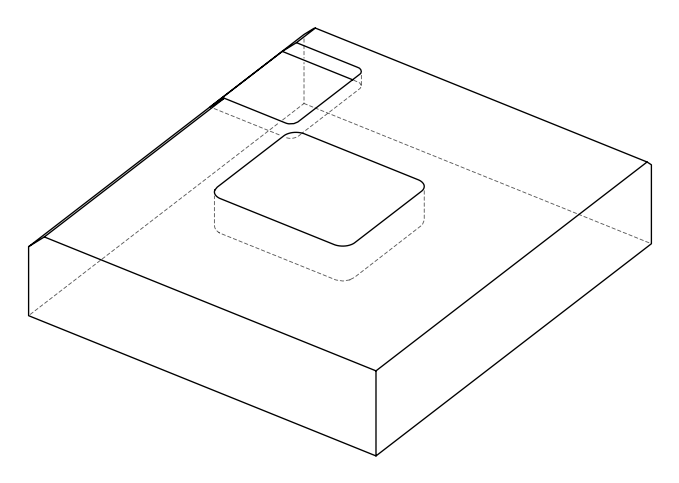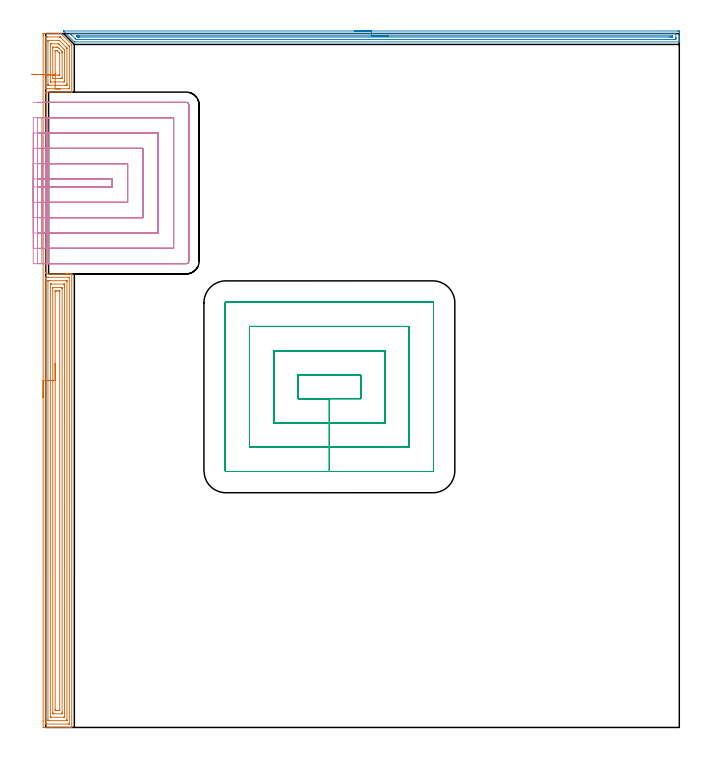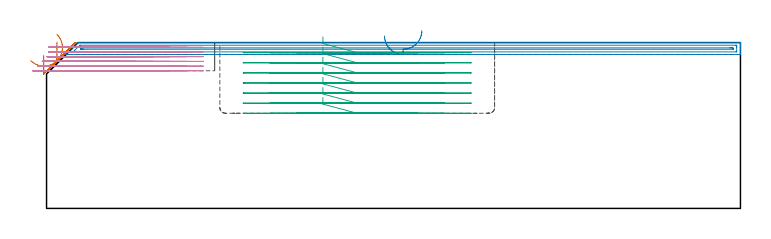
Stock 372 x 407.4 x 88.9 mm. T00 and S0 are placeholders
(PLAN: 4 operations, 2 tool changes, 58.1 min)
(1 AREA_MILL | FG_CHAMFER_SURFACE | UGT0205_001 | 15.9 min | 55416 mm3)
(2 AREA_MILL_1 | FG_CHAMFER_SURFACE_1 | UGT0205_001 | 8.77 min | 7311 mm3)
(3 MILL_RECTANGULAR_POCKET | POCKET_RECTANGULAR_STRAIGHT | NXT0201_007 | Follow Part, ap 6.25, ae 75% | 16.81 min | 687869 mm3)
(4 MILL_SLOT | SLOT_PARTIAL_RECTANGULAR | NXT0201_011 | Follow Part, ap 3, ae 75% | 16.65 min | 131976 mm3)
(TOOL UGT0205_001 | Chamfer Mill 20 x 3 x 45 deg. | D20 FL50 Z2)
(TOOL NXT0201_007 | ENDMILL 25mm [R216.25-25050GCK54P 1620] | D25 R3 FL54 Z5)
(TOOL NXT0201_011 | ENDMILL 12mm [2P460-1200-NA 1630] | D12 FL38 Z6)
(OP 1 AREA_MILL)
G17 G21 G94 G90
T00 M6
G54
G17 G0 G90 X-1.5 Y193.7 S1061 M3
G43 Z98.9 H0
Z82.1
G94 G1 Y193.738 Z81.228 F250.
Y193.852 Z80.363
Y194.041 Z79.512
Y194.303 Z78.68
Y194.637 Z77.874
Y195.04 Z77.1
Y195.509 Z76.364
Y196.04 Z75.672
Y196.629 Z75.029
Y197.272 Z74.44
Y197.964 Z73.908
Y198.7 Z73.44
Y199.474 Z73.037
Y200.28 Z72.703
Y201.112 Z72.441
Y201.964 Z72.252
Y202.829 Z72.138
Y203.7 Z72.1
Y406.365
X-1.499 Y406.791 Z72.101
X-1.495 Y407.252 Z72.103
X-1.492 Y407.391 Z72.106
X-1.039 Y407.395 Z72.558
X-0.437 Y407.4 Z73.16
X5.136 Z78.731
X6.579 Z80.175
X7.782 Z81.377
X8.875 Z82.474
X8.885 Y407.399 Z82.484
X8.897 Y407.396 Z82.495
X8.914 Y407.386 Z82.513
X9.105 Y407.197 Z82.701
X9.212 Y407.089 Z82.81
X9.432 Y406.868 Z83.032
X15.28 Y401.02 Z88.879
X15.284 Y401.014 Z88.882
X15.295 Y400.996 Z88.89
X15.3 Y400.542 Z88.9
Y373.314
X15.302 Y373.003 Z88.898
Y373.
X2.349 Z75.948
X0.2 Z73.8
Y372.786
X0.206 Y372.458 Z73.794
X0.2 Y372.367 Z73.8
Y372.327
X0.205 Y372.278 Z73.79
Y372.273 Z73.789
Y372.271 Z73.79
X0.2 Y372.187 Z73.8
Y267.082
X0.205 Y267.004 Z73.79
Y267.002
Y266.995 Z73.791
X0.201 Y266.909 Z73.799
X0.202 Y266.636 Z73.798
Y266.47
Y266.3
X11.311 Z84.904
X11.974 Z85.572
X12.193 Z85.79
X12.857 Z86.454
X13.075 Z86.671
X13.512 Z87.111
X14.402 Z88.001
X14.839 Z88.438
X15.073 Y266.299 Z88.672
X15.294 Y266.29 Z88.892
X15.3 Y266.189 Z88.9
X15.293 Y0.158 Z88.893
X15.289 Y0.073 Z88.883
X15.273 Y0.01 Z88.865
X15.043 Y0. Z88.64
X14.964 Z88.563
X14.6 Z88.199
X13.957 Z87.552
X12.753 Z86.35
X12.193 Z85.787
X2.963 Z76.56
X-1.254 Z72.343
X-1.321 Y0.001 Z72.277
X-1.492 Y0.01 Z72.106
X-1.499 Y0.182 Z72.099
X-1.5 Y3.782 Z72.1
Y203.7
X-0.086 Z73.514
Y263.958
X-0.084 Y264.163 Z73.516
X-0.082 Y264.265 Z73.518
X-0.079 Y264.314 Z73.521
X-0.075 Y264.329 Z73.525
X0.015 Y264.324 Z73.615
X0.381 Y264.306 Z73.981
X0.725 Y264.303 Z74.325
X1.269 Y264.3 Z74.869
X1.607 Z75.207
X13.619 Z87.219
X13.793 Y264.297 Z87.393
X13.867 Y264.293 Z87.467
X13.878 Y264.29 Z87.478
X13.88 Y264.282 Z87.48
X13.883 Y264.248 Z87.483
X13.885 Y264.175 Z87.485
X13.879 Y2.089 Z87.479
X13.877 Y2.039 Z87.477
X13.875 Y2.015 Z87.475
X13.874 Y2.01 Z87.474
X13.854 Y2.008 Z87.454
X13.464 Y2.001 Z87.064
X0.725 Z74.325
X0.23 Y2.003 Z73.83
X0.018 Y2.01 Z73.618
X-0.079 Y2.023 Z73.521
X-0.085 Y2.321 Z73.515
Y2.394
X-0.086 Y203.7 Z73.514
X1.328 Z74.928
X1.329 Y262.172 Z74.929
X1.33 Y262.243 Z74.93
X1.333 Y262.277 Z74.933
X1.334 Y262.287 Z74.934
X1.356 Y262.29 Z74.956
X1.483 Y262.298 Z75.083
X1.607 Y262.299 Z75.207
X2.363 Y262.3 Z75.963
X12.193 Y262.299 Z85.793
X12.319 Y262.298 Z85.919
X12.403 Y262.294 Z86.003
X12.464 Y262.29 Z86.064
X12.466 Y262.265 Z86.066
X12.468 Y262.172 Z86.068
X12.471 Y261.891 Z86.071
X12.464 Y4.798 Z86.064
X12.462 Y4.18 Z86.062
X12.46 Y4.043 Z86.06
X12.458 Y4.016 Z86.058
X12.429 Y4.01 Z86.029
X12.368 Y4.003 Z85.968
X12.193 Y4.001 Z85.793
X1.784 Z75.384
X1.607 Y4.004 Z75.207
X1.43 Y4.01 Z75.03
X1.335 Y4.02 Z74.935
X1.332 Y4.086 Z74.932
X1.33 Y4.18 Z74.93
X1.329 Y4.462 Z74.929
X1.328 Y203.7 Z74.928
X2.743 Z76.343
Y260.13
X2.746 Y260.221 Z76.346
X2.749 Y260.275 Z76.349
X2.754 Y260.29 Z76.354
X2.775 Y260.293 Z76.375
X2.973 Y260.297 Z76.573
X3.371 Y260.3 Z76.971
X3.457 Z77.057
X10.514 Z84.114
X10.849 Y260.297 Z84.449
X11.016 Y260.292 Z84.616
X11.051 Y260.289 Z84.651
X11.053 Y260.261 Z84.653
X11.055 Y260.212 Z84.655
X11.057 Y259.751 Z84.657
Y259.494
X11.05 Y6.858 Z84.65
X11.047 Y6.232 Z84.647
X11.044 Y6.028 Z84.644
X10.852 Y6.01 Z84.452
X10.429 Y6.001 Z84.029
X10.394 Y6. Z83.994
X3.337 Z76.937
X2.942 Y6.006 Z76.542
X2.751 Y6.01 Z76.351
X2.749 Y6.12 Z76.349
X2.744 Y6.601 Z76.344
X2.743 Y15.306 Z76.343
Y203.7
X4.157 Z77.757
Y257.905
X4.16 Y258.101 Z77.76
X4.164 Y258.23 Z77.764
X4.169 Y258.291 Z77.769
X4.181 Y258.294 Z77.781
X4.254 Y258.297 Z77.854
X4.552 Y258.3 Z78.152
X8.963 Y258.299 Z82.563
X9.546 Y258.293 Z83.146
X9.623 Y258.29 Z83.223
X9.636 Y258.001 Z83.236
X9.641 Y257.806 Z83.241
X9.642 Y257.709 Z83.242
X9.643 Y257.611 Z83.243
X9.636 Y8.552 Z83.236
X9.635 Y8.461 Z83.235
X9.63 Y8.279 Z83.23
X9.619 Y8.01 Z83.219
X9.546 Y8.007 Z83.146
X9.299 Y8.001 Z82.899
X4.889 Z78.489
X4.254 Y8.007 Z77.854
X4.17 Y8.01 Z77.77
X4.161 Y8.35 Z77.761
X4.158 Y8.545 Z77.758
X4.157 Y8.643 Z77.757
Y8.741
Y203.7
X5.571 Z79.171
X5.572 Y255.923 Z79.172
X5.573 Y256.149 Z79.173
X5.576 Y256.262 Z79.176
X5.578 Y256.283 Z79.178
X5.594 Y256.29 Z79.194
X5.649 Y256.296 Z79.249
X6.018 Y256.299 Z79.618
X6.528 Y256.3 Z80.128
X7.41 Z81.01
X7.782 Y256.299 Z81.382
X8.154 Y256.295 Z81.754
X8.203 Y256.292 Z81.803
X8.222 Y256.288 Z81.822
X8.224 Y256.273 Z81.824
X8.227 Y256.194 Z81.827
X8.228 Y256.074 Z81.828
Y255.923
X8.222 Y10.206 Z81.822
X8.22 Y10.095 Z81.82
X8.218 Y10.04 Z81.818
X8.216 Y10.018 Z81.816
X8.199 Y10.007 Z81.799
X7.782 Y10.003 Z81.382
X7.323 Y10. Z80.923
X6.9 Z80.5
X6.441 Z80.041
X6.018 Y10.004 Z79.618
X5.595 Y10.01 Z79.195
X5.577 Y10.013 Z79.177
X5.575 Y10.031 Z79.175
X5.573 Y10.077 Z79.173
X5.571 Y10.157 Z79.171
Y10.278
Y203.7
Y204.572 Z79.209
Y205.437 Z79.323
Y206.288 Z79.512
Y207.12 Z79.774
Y207.926 Z80.108
Y208.7 Z80.511
Y209.436 Z80.98
Y210.128 Z81.511
Y210.771 Z82.1
Y211.361 Z82.743
Y211.892 Z83.435
Y212.36 Z84.171
Y212.763 Z84.945
Y213.097 Z85.751
Y213.359 Z86.583
Y213.548 Z87.435
Y213.662 Z88.3
Y213.7 Z89.171
G0 Z98.9
X5.572 Y375.
Z93.314
G1 X6.161 Z92.671
X6.693 Z91.979
X7.161 Z91.243
X7.564 Z90.469
X7.898 Z89.663
X8.16 Z88.831
X8.349 Z87.98
X8.463 Z87.115
X8.501 Z86.243
X8.463 Z85.372
X8.349 Z84.507
X8.16 Z83.655
X7.898 Z82.823
X7.564 Z82.017
X7.161 Z81.243
X6.693 Z80.507
X6.161 Z79.815
X5.572 Z79.172
X2.147 Z75.747
X1.265 Z74.865
X0.725 Y374.997 Z74.325
X0.389 Y374.994 Z73.989
X0.016 Y374.977 Z73.616
X-0.079 Y374.971 Z73.521
X-0.086 Y375.546 Z73.514
X-0.085 Y405.211 Z73.515
X-0.084 Y405.313 Z73.516
X-0.082 Y405.364 Z73.518
X-0.08 Y405.382 Z73.52
X-0.054 Y405.39 Z73.546
X0.338 Y405.398 Z73.938
X0.725 Y405.399 Z74.325
X1.217 Y405.4 Z74.817
X8.275 Z81.875
X8.372 Y405.397 Z81.972
X8.42 Y405.394 Z82.02
X8.443 Y405.39 Z82.043
X8.484 Y405.354 Z82.084
X8.664 Y405.183 Z82.264
X8.844 Y405.006 Z82.444
X13.308 Y400.542 Z86.908
X13.547 Y400.301 Z87.147
X13.708 Y400.136 Z87.308
X13.838 Y400. Z87.438
X13.879 Y399.947 Z87.479
X13.88 Y399.926 Z87.48
X13.885 Y399.722 Z87.485
X13.886 Y375.546 Z87.486
X13.883 Y375.136 Z87.483
X13.881 Y375.035 Z87.481
X13.879 Y375.016 Z87.479
X13.859 Y375.01 Z87.459
X13.794 Y375.006 Z87.394
X13.614 Y375.001 Z87.214
X5.572 Y375. Z79.172
Y377.
X1.935 Z75.535
X1.607 Y377.001 Z75.207
X1.498 Y377.002 Z75.098
X1.411 Y377.005 Z75.011
X1.354 Y377.01 Z74.954
X1.335 Y377.019 Z74.935
X1.334 Y377.05 Z74.934
X1.33 Y377.332 Z74.93
X1.329 Y377.613 Z74.929
Y402.609
X1.331 Y403.22 Z74.931
X1.334 Y403.36 Z74.934
X1.335 Y403.387 Z74.935
X1.371 Y403.392 Z74.971
X1.432 Y403.398 Z75.032
X1.607 Y403.399 Z75.207
X2.312 Y403.4 Z75.912
X7.605 Y403.399 Z81.205
X7.782 Y403.396 Z81.382
X7.959 Y403.39 Z81.559
X8.003 Y403.386 Z81.603
X8.028 Y403.365 Z81.628
X8.079 Y403.319 Z81.679
X8.18 Y403.22 Z81.78
X11.751 Y399.649 Z85.351
X12.193 Y399.204 Z85.793
X12.413 Y398.976 Z86.013
X12.465 Y398.921 Z86.065
X12.467 Y398.85 Z86.067
X12.469 Y398.757 Z86.069
X12.471 Y398.475 Z86.071
Y377.942
X12.469 Y377.332 Z86.069
X12.467 Y377.054 Z86.067
X12.465 Y377.018 Z86.065
X12.438 Y377.01 Z86.038
X12.356 Y377.006 Z85.956
X12.193 Y377.003 Z85.793
X11.638 Y377. Z85.238
X11.311 Z84.911
X5.572 Z79.172
Y379.
X3.14 Y379.001 Z76.74
X2.909 Y379.006 Z76.509
X2.76 Y379.01 Z76.36
X2.75 Y379.04 Z76.35
X2.748 Y379.117 Z76.348
X2.743 Y379.753 Z76.343
Y400.542
X2.747 Y401.174 Z76.347
X2.75 Y401.381 Z76.35
X2.948 Y401.39 Z76.548
X3.371 Y401.399 Z76.971
X3.406 Y401.4 Z77.006
X7.358 Y401.399 Z80.958
X7.464 Y401.398 Z81.064
X7.517 Y401.394 Z81.117
X7.542 Y401.39 Z81.142
X7.573 Y401.367 Z81.173
X7.782 Y401.163 Z81.382
X8.409 Y400.542 Z82.009
X8.664 Y400.287 Z82.264
X10.756 Y398.195 Z84.356
X10.92 Y398.028 Z84.52
X11.002 Y397.942 Z84.602
X11.04 Y397.899 Z84.64
X11.05 Y397.864 Z84.65
X11.056 Y397.229 Z84.656
X11.057 Y396.971 Z84.657
Y380.01
X11.056 Y379.375 Z84.656
X11.052 Y379.117 Z84.652
X11.05 Y379.04 Z84.65
X11.041 Y379.01 Z84.641
X10.544 Y379. Z84.144
X5.572 Z79.172
Y381.
X4.157 Z77.757
Y398.953
X4.158 Y399.148 Z77.758
X4.161 Y399.279 Z77.761
X4.164 Y399.378 Z77.764
X4.176 Y399.39 Z77.776
X4.254 Y399.393 Z77.854
X4.501 Y399.399 Z78.101
X6.018 Y399.4 Z79.618
X6.265 Y399.399 Z79.865
X6.9 Y399.39 Z80.5
X7.107 Y399.383 Z80.707
X7.782 Y398.72 Z81.382
X9.531 Y396.971 Z83.131
X9.546 Y396.955 Z83.146
X9.599 Y396.899 Z83.199
X9.625 Y396.87 Z83.225
X9.634 Y396.856 Z83.234
X9.636 Y396.763 Z83.236
X9.641 Y396.372 Z83.241
X9.643 Y396.176 Z83.243
Y396.078
X9.642 Y381.6 Z83.242
X9.641 Y381.404 Z83.241
X9.636 Y381.022 Z83.236
X9.546 Y381.01 Z83.146
X9.446 Y381.004 Z83.046
X8.664 Y381. Z82.264
X8.568 Z82.168
X5.572 Z79.172
X5.642 Y383.003 Z79.242
X5.629 Z79.229
X5.589 Y383.008 Z79.189
X5.577 Y383.012 Z79.177
X5.576 Y383.019 Z79.176
X5.573 Y383.138 Z79.173
X5.571 Y383.581 Z79.171
Y384.021
X5.572 Y397.197 Z79.172
X5.573 Y397.31 Z79.173
X5.576 Y397.366 Z79.176
X5.578 Y397.386 Z79.178
X5.602 Y397.392 Z79.202
X6.018 Y397.397 Z79.618
X6.478 Y397.398 Z80.078
X6.582 Y397.394 Z80.182
X6.633 Y397.39 Z80.233
X6.719 Y397.321 Z80.319
X6.9 Y397.148 Z80.5
X7.08 Y396.971 Z80.68
X7.782 Y396.27 Z81.382
X7.973 Y396.078 Z81.573
X8.167 Y395.876 Z81.767
X8.221 Y395.819 Z81.821
X8.224 Y395.795 Z81.824
X8.226 Y395.739 Z81.826
X8.228 Y395.627 Z81.828
Y383.129
X8.227 Y383.064 Z81.827
X8.224 Y383.025 Z81.824
X8.222 Y383.011 Z81.822
X8.211 Y383.009 Z81.811
X8.069 Y383.004 Z81.669
X7.782 Y383.001 Z81.382
X7.474 Y383. Z81.074
X6.018 Z79.618
X5.709 Y383.001 Z79.309
X5.642 Y383.003 Z79.242
X4.999 Y383.025 Z78.653
X4.307 Y383.05 Z78.122
X3.572 Y383.075 Z77.654
X2.799 Y383.102 Z77.251
X1.993 Y383.131 Z76.918
X1.161 Y383.16 Z76.655
X0.31 Y383.189 Z76.467
X-0.554 Y383.22 Z76.353
X-1.425 Y383.25 Z76.315
X-2.296 Y383.281 Z76.354
X-3.161 Y383.311 Z76.468
X-4.012 Y383.341 Z76.657
X-4.843 Y383.37 Z76.92
X-5.649 Y383.398 Z77.254
X-6.422 Y383.425 Z77.657
X-7.157 Y383.451 Z78.126
X-7.849 Y383.475 Z78.657
X-8.491 Y383.497 Z79.247
G0 Z98.9
M5
M2
(OP 2 AREA_MILL_1)
G17 G21 G94 G90
T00 M6
G54
G17 G0 G90 X181.2 Y408.9 S1061 M3
G43 Z98.9 H0
Z92.5
G94 G1 X181.238 Z91.628 F250.
X181.352 Z90.764
X181.541 Z89.912
X181.803 Z89.08
X182.137 Z88.274
X182.54 Z87.5
X183.008 Z86.764
X183.54 Z86.072
X184.129 Z85.429
X184.772 Z84.84
X185.464 Z84.308
X186.2 Z83.84
X186.974 Z83.437
X187.78 Z83.103
X188.612 Z82.841
X189.463 Z82.652
X190.328 Z82.538
X191.2 Z82.5
X370.83
X371.371 Y408.899 Z82.501
X371.906 Y408.894 Z82.503
X371.992 Y408.891 Z82.506
X372. Y408.363 Z83.034
Y405.7 Z85.695
Y404.286 Z87.11
Y403.925 Z87.47
Y403.202 Z88.198
Y402.938 Z88.462
Y402.538 Z88.853
X371.991 Y402.503 Z88.888
X371.818 Y402.5 Z88.9
X17.288
X16.8 Y402.507 Z88.893
X16.769 Y402.53 Z88.869
X10.582 Y408.717 Z82.681
X10.495 Y408.807 Z82.591
X10.414 Y408.891 Z82.505
X10.536 Y408.898 Z82.502
X10.582 Y408.9 Z82.5
X191.2
Y407.486 Z83.914
X369.582
X369.99 Y407.475 Z83.925
X369.998 Y407.063 Z84.337
X370. Y405.286 Z86.114
Y404.812 Z86.588
X369.998 Y404.4 Z87.
X369.99 Y403.925 Z87.475
X369.593 Y403.914 Z87.486
X369.582
X18.182 Y403.915 Z87.485
X17.837 Y403.925 Z87.475
X17.288 Y404.463 Z86.937
X15.162 Y406.588 Z84.812
X14.606 Y407.146 Z84.254
X14.287 Y407.475 Z83.925
X14.595 Y407.485 Z83.915
X14.606 Y407.486 Z83.914
X191.2
Y406.072 Z85.328
X367.794 Y406.071 Z85.329
X367.919 Y406.069 Z85.331
X367.963 Y406.067 Z85.333
X367.982 Y406.066 Z85.334
X367.99 Y406.039 Z85.361
X367.994 Y405.904 Z85.496
X367.995 Y405.7 Z85.7
X367.991 Y405.505 Z85.895
X367.972 Y405.335 Z86.065
X367.794 Y405.333 Z86.067
X367.273 Y405.33 Z86.07
X366.9 Y405.329 Z86.071
X366.38 Y405.328 Z86.072
X19.971 Y405.329 Z86.071
X19.449 Y405.33 Z86.07
X19.076 Y405.333 Z86.067
X18.953 Y405.335 Z86.065
X18.865 Y405.347 Z86.053
X18.793 Y405.416 Z85.984
X18.504 Y405.7 Z85.7
X18.182 Y406.025 Z85.375
X18.154 Y406.065 Z85.335
X18.182 Y406.066 Z85.334
X18.704 Y406.07 Z85.33
X19.076 Y406.071 Z85.329
X19.596 Y406.072 Z85.328
X191.2
X192.072 Z85.367
X192.936 Z85.48
X193.788 Z85.669
X194.62 Z85.932
X195.426 Z86.265
X196.2 Z86.668
X196.936 Z87.137
X197.628 Z87.668
X198.271 Z88.257
X198.86 Z88.901
X199.391 Z89.593
X199.86 Z90.328
X200.263 Z91.102
X200.597 Z91.908
X200.859 Z92.74
X201.048 Z93.592
X201.162 Z94.457
X201.2 Z95.328
G0 Z98.9
M5
M2
(OP 3 MILL_RECTANGULAR_POCKET)
G17 G21 G94 G90
T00 M6
G54
G17 G0 G90 X148.15 Y206.052 S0 M3
G43 Z98.9 H1
Z91.9
G94 G1 Y193.05 Z88.416 F250.
X166.55 Z83.486
X184.95 F500.
Y206.95
X148.15
Y193.05
X166.55
Y178.8
X199.2
Y221.2
X133.9
Y178.8
X166.55
Y164.55
X213.45
Y235.45
X119.65
Y164.55
X166.55
Y150.3
X227.3
G3 X227.7 Y150.7 R0.4
G1 Y249.3
G3 X227.3 Y249.7 R0.4
G1 X105.8
G3 X105.4 Y249.3 R0.4
G1 Y150.7
G3 X105.8 Y150.3 R0.4
G1 X166.55
X167.55
G0 X148.15 Y206.052 Z86.486
G1 Y193.05 Z83.002 F250.
X166.55 Z78.071
X184.95 F500.
Y206.95
X148.15
Y193.05
X166.55
Y178.8
X199.2
Y221.2
X133.9
Y178.8
X166.55
Y164.55
X213.45
Y235.45
X119.65
Y164.55
X166.55
Y150.3
X227.3
G3 X227.7 Y150.7 R0.4
G1 Y249.3
G3 X227.3 Y249.7 R0.4
G1 X105.8
G3 X105.4 Y249.3 R0.4
G1 Y150.7
G3 X105.8 Y150.3 R0.4
G1 X166.55
X167.55
G0 X148.15 Y206.052 Z81.071
G1 Y193.05 Z77.587 F250.
X166.55 Z72.657
X184.95 F500.
Y206.95
X148.15
Y193.05
X166.55
Y178.8
X199.2
Y221.2
X133.9
Y178.8
X166.55
Y164.55
X213.45
Y235.45
X119.65
Y164.55
X166.55
Y150.3
X227.3
G3 X227.7 Y150.7 R0.4
G1 Y249.3
G3 X227.3 Y249.7 R0.4
G1 X105.8
G3 X105.4 Y249.3 R0.4
G1 Y150.7
G3 X105.8 Y150.3 R0.4
G1 X166.55
X167.55
G0 X148.15 Y206.052 Z75.657
G1 Y193.05 Z72.173 F250.
X166.55 Z67.243
X184.95 F500.
Y206.95
X148.15
Y193.05
X166.55
Y178.8
X199.2
Y221.2
X133.9
Y178.8
X166.55
Y164.55
X213.45
Y235.45
X119.65
Y164.55
X166.55
Y150.3
X227.3
G3 X227.7 Y150.7 R0.4
G1 Y249.3
G3 X227.3 Y249.7 R0.4
G1 X105.8
G3 X105.4 Y249.3 R0.4
G1 Y150.7
G3 X105.8 Y150.3 R0.4
G1 X166.55
X167.55
G0 X148.15 Y206.052 Z70.243
G1 Y193.05 Z66.759 F250.
X166.55 Z61.829
X184.95 F500.
Y206.95
X148.15
Y193.05
X166.55
Y178.8
X199.2
Y221.2
X133.9
Y178.8
X166.55
Y164.55
X213.45
Y235.45
X119.65
Y164.55
X166.55
Y150.3
X227.3
G3 X227.7 Y150.7 R0.4
G1 Y249.3
G3 X227.3 Y249.7 R0.4
G1 X105.8
G3 X105.4 Y249.3 R0.4
G1 Y150.7
G3 X105.8 Y150.3 R0.4
G1 X166.55
X167.55
G0 X148.15 Y206.052 Z64.829
G1 Y193.05 Z61.345 F250.
X166.55 Z56.414
X184.95 F500.
Y206.95
X148.15
Y193.05
X166.55
Y178.8
X199.2
Y221.2
X133.9
Y178.8
X166.55
Y164.55
X213.45
Y235.45
X119.65
Y164.55
X166.55
Y150.3
X227.3
G3 X227.7 Y150.7 R0.4
G1 Y249.3
G3 X227.3 Y249.7 R0.4
G1 X105.8
G3 X105.4 Y249.3 R0.4
G1 Y150.7
G3 X105.8 Y150.3 R0.4
G1 X166.55
X167.55
G0 X148.15 Y206.052 Z59.414
G1 Y193.05 Z55.93 F250.
X166.55 Z51.
X184.95 F500.
Y206.95
X148.15
Y193.05
X166.55
Y178.8
X199.2
Y221.2
X133.9
Y178.8
X166.55
Y164.55
X213.45
Y235.45
X119.65
Y164.55
X166.55
Y150.3
X227.3
G3 X227.7 Y150.7 R0.4
G1 Y249.3
G3 X227.3 Y249.7 R0.4
G1 X105.8
G3 X105.4 Y249.3 R0.4
G1 Y150.7
G3 X105.8 Y150.3 R0.4
G1 X166.55
X167.55
G0 Z98.9
M5
M2
(OP 4 MILL_SLOT)
G17 G21 G94 G90
T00 M6
G54
G17 G0 G90 X1.2 Y317.274 S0 M3
G43 Z98.9 H1
Z86.383
G94 G1 X4.2 Y317.299 F250.
G2 X4.565 Y317.3 R45. F500.
G1 X39.1
Y322.
X4.566
G2 X4.2 Y322.001 R45.
G1 X1.2 Y322.026 F250.
Y308.268 F500.
X4.2 Y308.298 F250.
G2 X4.565 Y308.3 R36. F500.
G1 X48.1
Y331.
X4.566
G2 X4.2 Y331.002 R36.
G1 X1.2 Y331.032 F250.
Y299.257 F500.
X4.2 Y299.298 F250.
G2 X4.565 Y299.3 R27. F500.
G1 X57.1
Y340.
X4.566
G2 X4.2 Y340.002 R27.
G1 X1.2 Y340.043 F250.
X1.201 Y290.236 F500.
X4.2 Y290.296 F250.
G2 X4.565 Y290.3 R18. F500.
G1 X66.1
Y349.
X4.566
G2 X4.2 Y349.004 R18.
G1 X1.201 Y349.065 F250.
X1.202 Y281.171 F500.
X4.2 Y281.293 F250.
G2 X4.565 Y281.3 R9. F500.
G1 X75.1
Y358.
X4.566
G2 X4.2 Y358.007 R9.
G1 X1.202 Y358.129 F250.
X1.565 Y272.3 F500.
X4.565 F250.
X82.5 F500.
G3 X84.1 Y273.9 R1.6
G1 Y365.4
G3 X82.5 Y367. R1.6
G1 X4.566
X1.566 F250.
G0 X1.2 Y317.3 Z83.867
G1 X4.2
X39.1 F500.
Y322.
X4.2
X1.2 F250.
Y308.3 F500.
X4.2 F250.
X48.1 F500.
Y331.
X4.2
X1.2 F250.
Y299.3 F500.
X4.2 F250.
X57.1 F500.
Y340.
X4.2
X1.2 F250.
Y290.3 F500.
X4.2 F250.
X66.1 F500.
Y349.
X4.2
X1.2 F250.
Y281.3 F500.
X4.2 F250.
X75.1 F500.
Y358.
X4.2
X1.2 F250.
Y272.3 F500.
X4.2 F250.
X82.5 F500.
G3 X84.1 Y273.9 R1.6
G1 Y365.4
G3 X82.5 Y367. R1.6
G1 X4.2
X1.2 F250.
G0 X0.25 Y317.3 Z81.35
G1 X3.25
X39.1 F500.
Y322.
X3.25
X0.25 F250.
Y308.3 F500.
X3.25 F250.
X48.1 F500.
Y331.
X3.25
X0.25 F250.
Y299.3 F500.
X3.25 F250.
X57.1 F500.
Y340.
X3.25
X0.25 F250.
Y290.3 F500.
X3.25 F250.
X66.1 F500.
Y349.
X3.25
X0.25 F250.
Y281.3 F500.
X3.25 F250.
X75.1 F500.
Y358.
X3.25
X0.25 F250.
Y272.3 F500.
X3.25 F250.
X82.5 F500.
G3 X84.1 Y273.9 R1.6
G1 Y365.4
G3 X82.5 Y367. R1.6
G1 X3.25
X0.25 F250.
G0 X-2.267 Y317.3 Z78.833
G1 X0.733
X39.1 F500.
Y322.
X0.733
X-2.267 F250.
Y308.3 F500.
X0.733 F250.
X48.1 F500.
Y331.
X0.733
X-2.267 F250.
Y299.3 F500.
X0.733 F250.
X57.1 F500.
Y340.
X0.733
X-2.267 F250.
Y290.3 F500.
X0.733 F250.
X66.1 F500.
Y349.
X0.733
X-2.267 F250.
Y281.3 F500.
X0.733 F250.
X75.1 F500.
Y358.
X0.733
X-2.267 F250.
Y272.3 F500.
X0.733 F250.
X82.5 F500.
G3 X84.1 Y273.9 R1.6
G1 Y365.4
G3 X82.5 Y367. R1.6
G1 X0.733
X-2.267 F250.
G0 X-4.783 Y317.3 Z76.317
G1 X-1.783
X39.1 F500.
Y322.
X-1.783
X-4.783 F250.
Y308.3 F500.
X-1.783 F250.
X48.1 F500.
Y331.
X-1.783
X-4.783 F250.
Y299.3 F500.
X-1.783 F250.
X57.1 F500.
Y340.
X-1.783
X-4.783 F250.
Y290.3 F500.
X-1.783 F250.
X66.1 F500.
Y349.
X-1.783
X-4.783 F250.
Y281.3 F500.
X-1.783 F250.
X75.1 F500.
Y358.
X-1.783
X-4.783 F250.
Y272.3 F500.
X-1.783 F250.
X82.5 F500.
G3 X84.1 Y273.9 R1.6
G1 Y365.4
G3 X82.5 Y367. R1.6
G1 X-1.783
X-4.783 F250.
G0 X-7.299 Y317.3 Z73.8
G1 X-4.299
X39.1 F500.
Y322.
X-4.299
X-7.299 F250.
Y308.3
X-4.299
X48.1 F500.
Y331.
X-4.299
X-7.299 F250.
Y299.3
X-4.299
X57.1 F500.
Y340.
X-4.299
X-7.299 F250.
Y290.3
X-4.299
X66.1 F500.
Y349.
X-4.299
X-7.299 F250.
Y281.3
X-4.299
X75.1 F500.
Y358.
X-4.299
X-7.299 F250.
Y272.3
X-4.299
X82.5 F500.
G3 X84.1 Y273.9 R1.6
G1 Y365.4
G3 X82.5 Y367. R1.6
G1 X-4.299
X-7.299 F250.
G0 Z98.9
M5
M2
